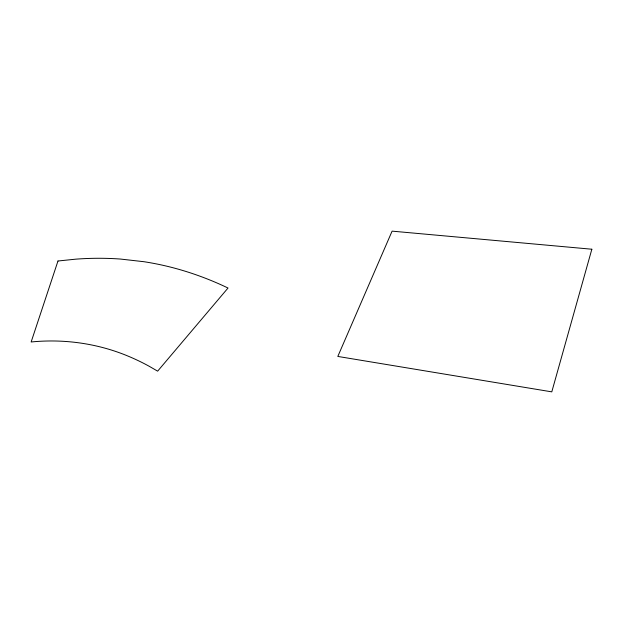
<?xml version="1.0" encoding="UTF-8"?>
<svg xmlns="http://www.w3.org/2000/svg" width="623" height="623" viewBox="0 0 623 623"><rect width="100%" height="100%" fill="white"/><g stroke="black" fill="none" stroke-linecap="round" stroke-linejoin="round"><path stroke-width="0.93" d="M591.85 249.223L551.791 391.859L337.814 356.434L392.093 231.141L591.85 249.223M57.978 261.006L31.15 341.98C64.597 338.639 98.878 343.584 129.802 356.847A525.898 334.107 -57.7 0 1 149.099 366.223L157.642 371.152L228.026 288.021C208.432 278.637 187.881 271.223 166.746 266.177A585.075 385.528 -56.4 0 0 143.929 261.707L120.434 259.051A496.329 332.121 -53.4 0 0 98.426 258.28A466.915 313.314 -52.3 0 0 75.687 259.168L57.978 261.006"/></g></svg>
